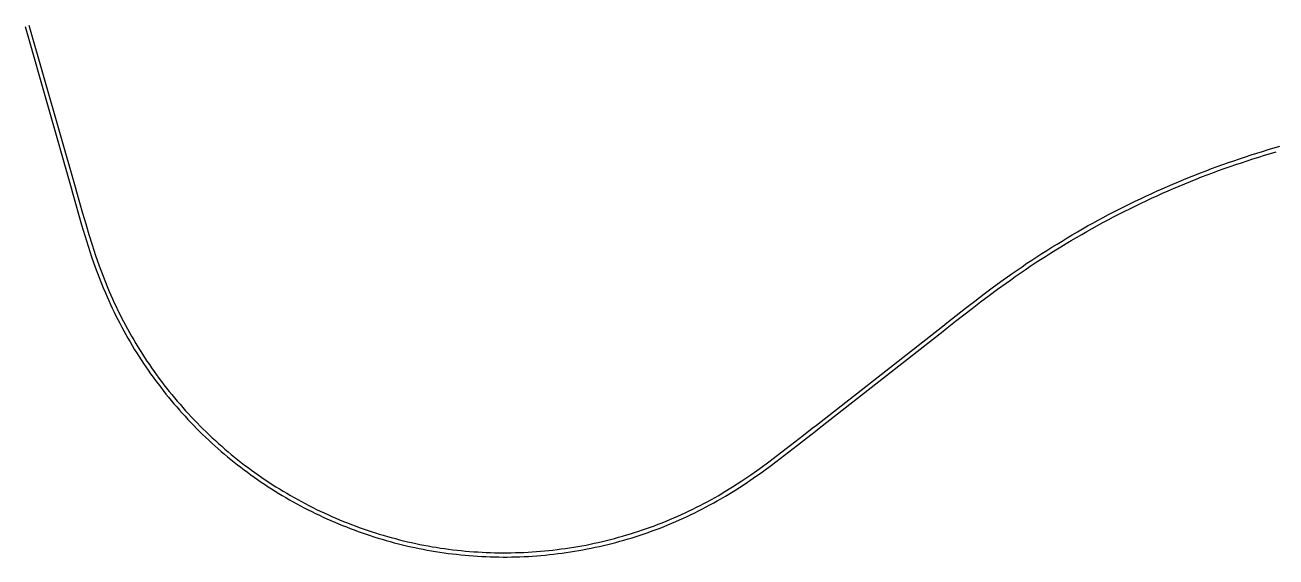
# Model space of a CAD drawing. Extents: x 3432728 to 3435127, y 5663944 to 5666145.
# Drawn here: x 3432728 to 3433927, y 5665635 to 5666145 of the extents above; entities that cross this region are included whole.
import ezdxf

# ---------------------------------------------------------------- set-up
doc = ezdxf.new("R2010")
doc.units = 0

msp = doc.modelspace()

# ---------------------------------------------------------------- linework, layer by layer
for points in [[(3432727.9, 5666143.3, 0), (3432772, 5665988.6, 0)], [(3432731.6, 5666144.7, 0), (3432775.9, 5665989.5, 0)], [(3433672.7, 5665900.2, 0), (3433677.4, 5665903.6, 0), (3433682.2, 5665906.9, 0), (3433687, 5665910.1, 0), (3433691.8, 5665913.4, 0), (3433696.6, 5665916.6, 0), (3433701.5, 5665919.8, 0), (3433706.4, 5665922.9, 0), (3433711.2, 5665926, 0), (3433716.2, 5665929.1, 0), (3433721.1, 5665932.1, 0), (3433726.1, 5665935.2, 0), (3433731, 5665938.1, 0), (3433736, 5665941.1, 0), (3433741.1, 5665944, 0), (3433746.1, 5665946.8, 0), (3433751.2, 5665949.7, 0), (3433756.2, 5665952.5, 0), (3433761.3, 5665955.3, 0), (3433766.5, 5665958, 0), (3433771.6, 5665960.7, 0), (3433776.8, 5665963.3, 0), (3433781.9, 5665966, 0), (3433787.1, 5665968.6, 0), (3433792.3, 5665971.1, 0), (3433797.5, 5665973.6, 0), (3433802.8, 5665976.1, 0), (3433808, 5665978.6, 0), (3433813.3, 5665981, 0), (3433818.6, 5665983.4, 0), (3433823.9, 5665985.7, 0), (3433829.2, 5665988, 0), (3433834.6, 5665990.3, 0), (3433839.9, 5665992.5, 0), (3433845.3, 5665994.7, 0), (3433850.7, 5665996.8, 0), (3433856.1, 5665999, 0), (3433861.5, 5666001, 0), (3433866.9, 5666003.1, 0), (3433872.4, 5666005.1, 0), (3433877.8, 5666007.1, 0), (3433883.3, 5666009, 0), (3433888.8, 5666010.9, 0), (3433894.3, 5666012.7, 0), (3433899.8, 5666014.6, 0), (3433905.3, 5666016.3, 0), (3433910.9, 5666018.1, 0), (3433916.4, 5666019.8, 0), (3433922, 5666021.5, 0), (3433927.5, 5666023.1, 0)], [(3433892.5, 5666016.5, 0), (3433898, 5666018.3, 0), (3433903.5, 5666020.1, 0), (3433909, 5666021.8, 0), (3433914.5, 5666023.5, 0), (3433920, 5666025.2, 0), (3433925.6, 5666026.8, 0), (3433931.1, 5666028.4, 0)], [(3433669.9, 5665903.2, 0), (3433674.5, 5665906.5, 0), (3433679.2, 5665909.8, 0), (3433683.9, 5665913, 0), (3433688.6, 5665916.2, 0), (3433693.3, 5665919.3, 0), (3433698.1, 5665922.5, 0), (3433702.9, 5665925.6, 0), (3433707.7, 5665928.6, 0), (3433712.5, 5665931.7, 0), (3433717.4, 5665934.7, 0), (3433722.2, 5665937.6, 0), (3433727.1, 5665940.6, 0), (3433732, 5665943.5, 0), (3433736.9, 5665946.4, 0), (3433741.9, 5665949.2, 0), (3433746.8, 5665952, 0), (3433751.8, 5665954.8, 0), (3433756.8, 5665957.5, 0), (3433761.8, 5665960.2, 0), (3433766.9, 5665962.9, 0), (3433771.9, 5665965.5, 0), (3433777, 5665968.1, 0), (3433782.1, 5665970.7, 0), (3433787.2, 5665973.2, 0), (3433792.3, 5665975.7, 0), (3433797.4, 5665978.2, 0), (3433802.6, 5665980.6, 0), (3433807.7, 5665983, 0), (3433812.9, 5665985.4, 0), (3433818.1, 5665987.7, 0), (3433823.4, 5665990, 0), (3433828.6, 5665992.2, 0), (3433833.8, 5665994.4, 0), (3433839.1, 5665996.6, 0), (3433844.4, 5665998.8, 0), (3433849.7, 5666000.9, 0), (3433855, 5666003, 0), (3433860.3, 5666005, 0), (3433865.6, 5666007, 0), (3433871, 5666009, 0), (3433876.3, 5666010.9, 0), (3433881.7, 5666012.8, 0), (3433887.1, 5666014.6, 0), (3433892.5, 5666016.5, 0)], [(3432772, 5665988.6, 0), (3432773.3, 5665983.8, 0), (3432776.3, 5665973.6, 0), (3432779.2, 5665963.3, 0), (3432782.2, 5665953.1, 0), (3432785.3, 5665942.9, 0), (3432788.4, 5665932.7, 0), (3432791.7, 5665922.5, 0), (3432795.2, 5665912.5, 0), (3432799, 5665902.5, 0), (3432802.9, 5665892.6, 0), (3432804.9, 5665888, 0)], [(3432775.9, 5665989.5, 0), (3432777.3, 5665984.7, 0), (3432780.2, 5665974.5, 0), (3432783.1, 5665964.3, 0), (3432786.1, 5665954.1, 0), (3432789.1, 5665943.9, 0), (3432792.3, 5665933.8, 0), (3432795.6, 5665923.7, 0), (3432799.1, 5665913.7, 0), (3432802.8, 5665903.8, 0), (3432806.7, 5665893.9, 0), (3432808.6, 5665889.3, 0)], [(3433607.8, 5665856, 0), (3433611.7, 5665859.1, 0), (3433620.6, 5665866.1, 0), (3433629.6, 5665873.1, 0), (3433638.5, 5665880, 0), (3433647.6, 5665886.8, 0), (3433656.6, 5665893.6, 0), (3433665.8, 5665900.3, 0), (3433669.9, 5665903.2, 0)], [(3433608.2, 5665851.3, 0), (3433612.1, 5665854.3, 0), (3433620.1, 5665860.6, 0), (3433628.1, 5665866.8, 0), (3433636.1, 5665873, 0), (3433644.2, 5665879.2, 0), (3433652.3, 5665885.3, 0), (3433660.4, 5665891.3, 0), (3433668.6, 5665897.3, 0), (3433672.7, 5665900.2, 0)], [(3432804.9, 5665888, 0), (3432806.5, 5665884.2, 0), (3432808.1, 5665880.5, 0), (3432809.8, 5665876.8, 0), (3432811.5, 5665873.2, 0), (3432813.3, 5665869.5, 0), (3432815.1, 5665865.9, 0), (3432816.9, 5665862.3, 0), (3432818.7, 5665858.7, 0), (3432820.6, 5665855.1, 0), (3432822.6, 5665851.5, 0), (3432824.5, 5665848, 0), (3432826.5, 5665844.5, 0), (3432828.6, 5665841, 0), (3432830.6, 5665837.5, 0), (3432832.7, 5665834, 0), (3432834.8, 5665830.6, 0), (3432837, 5665827.1, 0), (3432839.2, 5665823.7, 0), (3432841.4, 5665820.3, 0), (3432843.7, 5665817, 0), (3432846, 5665813.6, 0), (3432848.3, 5665810.3, 0), (3432850.7, 5665807, 0), (3432853.1, 5665803.8, 0), (3432855.5, 5665800.5, 0), (3432858, 5665797.3, 0), (3432860.4, 5665794.1, 0), (3432863, 5665790.9, 0)], [(3432808.6, 5665889.3, 0), (3432810.2, 5665885.6, 0), (3432811.9, 5665882, 0), (3432813.5, 5665878.3, 0), (3432815.2, 5665874.7, 0), (3432817, 5665871.1, 0), (3432818.7, 5665867.5, 0), (3432820.5, 5665863.9, 0), (3432822.4, 5665860.4, 0), (3432824.2, 5665856.8, 0), (3432826.1, 5665853.3, 0), (3432828.1, 5665849.8, 0), (3432830.1, 5665846.3, 0), (3432832.1, 5665842.9, 0), (3432834.1, 5665839.4, 0), (3432836.2, 5665836, 0), (3432838.3, 5665832.6, 0), (3432840.4, 5665829.2, 0), (3432842.6, 5665825.8, 0), (3432844.8, 5665822.5, 0), (3432847.1, 5665819.2, 0), (3432849.3, 5665815.9, 0), (3432851.6, 5665812.6, 0), (3432854, 5665809.3, 0), (3432856.3, 5665806.1, 0), (3432858.7, 5665802.9, 0), (3432861.1, 5665799.7, 0), (3432863.6, 5665796.6, 0), (3432866.1, 5665793.4, 0)], [(3433486.7, 5665761, 0), (3433607.8, 5665856, 0)], [(3433489.4, 5665758.1, 0), (3433608.2, 5665851.3, 0)], [(3432863, 5665790.9, 0), (3432865.5, 5665787.8, 0), (3432868, 5665784.7, 0), (3432870.6, 5665781.6, 0), (3432873.3, 5665778.5, 0), (3432875.9, 5665775.5, 0), (3432878.6, 5665772.5, 0), (3432881.3, 5665769.5, 0), (3432884, 5665766.6, 0), (3432886.8, 5665763.7, 0), (3432889.6, 5665760.8, 0), (3432892.4, 5665757.9, 0), (3432895.3, 5665755, 0), (3432898.1, 5665752.2, 0), (3432901, 5665749.4, 0), (3432904, 5665746.7, 0), (3432906.9, 5665743.9, 0), (3432909.9, 5665741.2, 0), (3432912.9, 5665738.6, 0), (3432915.9, 5665735.9, 0), (3432919, 5665733.3, 0), (3432922.1, 5665730.7, 0), (3432925.2, 5665728.1, 0), (3432928.3, 5665725.6, 0), (3432931.5, 5665723.1, 0), (3432934.7, 5665720.7, 0), (3432937.9, 5665718.2, 0), (3432941.1, 5665715.8, 0), (3432944.4, 5665713.4, 0), (3432947.6, 5665711.1, 0), (3432950.9, 5665708.8, 0), (3432954.3, 5665706.5, 0), (3432957.6, 5665704.3, 0), (3432961, 5665702, 0), (3432964.3, 5665699.9, 0), (3432967.8, 5665697.7, 0), (3432971.2, 5665695.6, 0), (3432974.6, 5665693.5, 0), (3432978.1, 5665691.5, 0), (3432981.6, 5665689.5, 0), (3432985.1, 5665687.5, 0), (3432988.6, 5665685.5, 0), (3432992.1, 5665683.6, 0), (3432995.7, 5665681.7, 0), (3432999.3, 5665679.9, 0), (3433002.9, 5665678.1, 0), (3433006.5, 5665676.3, 0), (3433010.1, 5665674.6, 0), (3433013.8, 5665672.9, 0), (3433017.4, 5665671.2, 0), (3433021.1, 5665669.6, 0), (3433024.8, 5665668, 0), (3433028.5, 5665666.4, 0), (3433032.2, 5665664.9, 0), (3433036, 5665663.4, 0), (3433039.7, 5665661.9, 0), (3433043.5, 5665660.5, 0), (3433047.3, 5665659.1, 0), (3433051.1, 5665657.8, 0), (3433054.9, 5665656.5, 0), (3433058.7, 5665655.2, 0), (3433062.5, 5665654, 0)], [(3432866.1, 5665793.4, 0), (3432868.6, 5665790.3, 0), (3432871.2, 5665787.1, 0), (3432873.8, 5665784, 0), (3432876.5, 5665781, 0), (3432879.1, 5665777.9, 0), (3432881.8, 5665774.9, 0), (3432884.6, 5665771.9, 0), (3432887.3, 5665768.9, 0), (3432890.1, 5665766, 0), (3432892.9, 5665763.1, 0), (3432895.8, 5665760.2, 0), (3432898.6, 5665757.3, 0), (3432901.5, 5665754.5, 0), (3432904.5, 5665751.7, 0), (3432907.4, 5665748.9, 0), (3432910.4, 5665746.2, 0), (3432913.4, 5665743.4, 0), (3432916.5, 5665740.8, 0), (3432919.5, 5665738.1, 0), (3432922.6, 5665735.5, 0), (3432925.7, 5665732.9, 0), (3432928.9, 5665730.3, 0), (3432932, 5665727.8, 0), (3432935.2, 5665725.3, 0), (3432938.4, 5665722.8, 0), (3432941.7, 5665720.4, 0), (3432944.9, 5665718, 0), (3432948.2, 5665715.6, 0), (3432951.5, 5665713.3, 0), (3432954.9, 5665710.9, 0), (3432958.2, 5665708.7, 0), (3432961.6, 5665706.4, 0), (3432965, 5665704.2, 0), (3432968.4, 5665702, 0), (3432971.8, 5665699.9, 0), (3432975.3, 5665697.8, 0), (3432978.8, 5665695.7, 0), (3432982.3, 5665693.7, 0), (3432985.8, 5665691.7, 0), (3432989.4, 5665689.7, 0), (3432992.9, 5665687.7, 0), (3432996.5, 5665685.8, 0), (3433000.1, 5665684, 0), (3433003.7, 5665682.1, 0), (3433007.3, 5665680.3, 0), (3433011, 5665678.6, 0), (3433014.7, 5665676.9, 0), (3433018.4, 5665675.2, 0), (3433022.1, 5665673.5, 0), (3433025.8, 5665671.9, 0), (3433029.5, 5665670.3, 0), (3433033.3, 5665668.8, 0), (3433037, 5665667.3, 0), (3433040.8, 5665665.8, 0), (3433044.6, 5665664.4, 0), (3433048.4, 5665663, 0), (3433052.2, 5665661.6, 0), (3433056, 5665660.3, 0), (3433059.9, 5665659, 0), (3433063.8, 5665657.8, 0)], [(3433393, 5665693.7, 0), (3433397.3, 5665696.3, 0), (3433406.3, 5665701.8, 0), (3433415.1, 5665707.5, 0), (3433423.9, 5665713.4, 0), (3433432.5, 5665719.5, 0), (3433441, 5665725.7, 0), (3433449.4, 5665732.1, 0), (3433457.8, 5665738.5, 0), (3433466.1, 5665744.9, 0), (3433474.4, 5665751.4, 0), (3433482.7, 5665758, 0), (3433486.7, 5665761, 0)], [(3433395.2, 5665690.4, 0), (3433399.5, 5665693, 0), (3433408.6, 5665698.5, 0), (3433417.5, 5665704.2, 0), (3433426.2, 5665710.2, 0), (3433434.9, 5665716.3, 0), (3433443.5, 5665722.6, 0), (3433451.9, 5665729, 0), (3433460.4, 5665735.4, 0), (3433468.7, 5665741.9, 0), (3433477.1, 5665748.4, 0), (3433485.4, 5665755, 0), (3433489.4, 5665758.1, 0)], [(3433062.5, 5665654, 0), (3433066.4, 5665652.8, 0), (3433070.3, 5665651.6, 0), (3433074.2, 5665650.5, 0), (3433078.1, 5665649.4, 0), (3433082, 5665648.3, 0), (3433085.9, 5665647.3, 0), (3433089.9, 5665646.3, 0), (3433093.8, 5665645.4, 0), (3433097.8, 5665644.5, 0), (3433101.7, 5665643.6, 0), (3433105.7, 5665642.8, 0), (3433109.7, 5665642, 0), (3433113.6, 5665641.3, 0), (3433117.6, 5665640.6, 0), (3433121.6, 5665639.9, 0), (3433125.6, 5665639.3, 0), (3433129.7, 5665638.7, 0), (3433133.7, 5665638.1, 0), (3433137.7, 5665637.6, 0), (3433141.7, 5665637.2, 0), (3433145.7, 5665636.7, 0), (3433149.8, 5665636.4, 0), (3433153.8, 5665636, 0), (3433157.9, 5665635.7, 0), (3433161.9, 5665635.4, 0), (3433165.9, 5665635.2, 0), (3433170, 5665635, 0), (3433174, 5665634.8, 0), (3433178.1, 5665634.7, 0), (3433182.2, 5665634.7, 0), (3433186.2, 5665634.6, 0), (3433190.3, 5665634.6, 0), (3433194.3, 5665634.7, 0), (3433198.4, 5665634.8, 0), (3433202.4, 5665634.9, 0), (3433206.5, 5665635, 0), (3433210.5, 5665635.2, 0), (3433214.6, 5665635.5, 0), (3433218.6, 5665635.8, 0), (3433222.6, 5665636.1, 0), (3433226.7, 5665636.5, 0), (3433230.7, 5665636.9, 0), (3433234.7, 5665637.3, 0), (3433238.8, 5665637.8, 0), (3433242.8, 5665638.3, 0), (3433246.8, 5665638.9, 0), (3433250.8, 5665639.5, 0), (3433254.8, 5665640.1, 0), (3433258.8, 5665640.8, 0), (3433262.8, 5665641.5, 0), (3433266.8, 5665642.3, 0), (3433270.8, 5665643, 0), (3433274.7, 5665643.9, 0), (3433278.7, 5665644.8, 0), (3433282.6, 5665645.7, 0), (3433286.6, 5665646.6, 0), (3433290.5, 5665647.6, 0), (3433294.4, 5665648.6, 0), (3433298.3, 5665649.7, 0), (3433302.2, 5665650.8, 0), (3433306.1, 5665651.9, 0), (3433310, 5665653.1, 0), (3433313.9, 5665654.3, 0), (3433317.7, 5665655.6, 0), (3433321.6, 5665656.9, 0), (3433325.4, 5665658.2, 0), (3433329.2, 5665659.6, 0), (3433333, 5665661, 0), (3433336.8, 5665662.4, 0), (3433340.6, 5665663.9, 0), (3433344.3, 5665665.4, 0), (3433348.1, 5665667, 0), (3433351.8, 5665668.6, 0), (3433355.5, 5665670.2, 0), (3433359.2, 5665671.8, 0), (3433362.9, 5665673.5, 0), (3433366.6, 5665675.3, 0), (3433370.2, 5665677, 0), (3433373.8, 5665678.9, 0), (3433377.4, 5665680.7, 0), (3433381, 5665682.6, 0), (3433384.6, 5665684.5, 0), (3433388.2, 5665686.4, 0), (3433391.7, 5665688.4, 0), (3433395.2, 5665690.4, 0)], [(3433063.8, 5665657.8, 0), (3433067.6, 5665656.6, 0), (3433071.4, 5665655.4, 0), (3433075.3, 5665654.3, 0), (3433079.1, 5665653.2, 0), (3433083, 5665652.2, 0), (3433086.9, 5665651.2, 0), (3433090.8, 5665650.2, 0), (3433094.7, 5665649.3, 0), (3433098.6, 5665648.4, 0), (3433102.5, 5665647.5, 0), (3433106.4, 5665646.7, 0), (3433110.4, 5665646, 0), (3433114.3, 5665645.2, 0), (3433118.3, 5665644.5, 0), (3433122.2, 5665643.9, 0), (3433126.2, 5665643.2, 0), (3433130.2, 5665642.7, 0), (3433134.1, 5665642.1, 0), (3433138.1, 5665641.6, 0), (3433142.1, 5665641.2, 0), (3433146.1, 5665640.7, 0), (3433150.1, 5665640.3, 0), (3433154.1, 5665640, 0), (3433158.1, 5665639.7, 0), (3433162.1, 5665639.4, 0), (3433166.1, 5665639.2, 0), (3433170.1, 5665639, 0), (3433174.1, 5665638.8, 0), (3433178.1, 5665638.7, 0), (3433182.1, 5665638.7, 0), (3433186.1, 5665638.6, 0), (3433190.1, 5665638.6, 0), (3433194.1, 5665638.7, 0), (3433198.1, 5665638.8, 0), (3433202.2, 5665638.9, 0), (3433206.2, 5665639, 0), (3433210.2, 5665639.2, 0), (3433214.2, 5665639.5, 0), (3433218.2, 5665639.8, 0), (3433222.2, 5665640.1, 0), (3433226.2, 5665640.4, 0), (3433230.2, 5665640.8, 0), (3433234.1, 5665641.3, 0), (3433238.1, 5665641.7, 0), (3433242.1, 5665642.3, 0), (3433246.1, 5665642.8, 0), (3433250, 5665643.4, 0), (3433254, 5665644, 0), (3433258, 5665644.7, 0), (3433261.9, 5665645.4, 0), (3433265.8, 5665646.1, 0), (3433269.8, 5665646.9, 0), (3433273.7, 5665647.8, 0), (3433277.6, 5665648.6, 0), (3433281.5, 5665649.5, 0), (3433285.4, 5665650.5, 0), (3433289.3, 5665651.4, 0), (3433293.2, 5665652.4, 0), (3433297.1, 5665653.5, 0), (3433300.9, 5665654.6, 0), (3433304.8, 5665655.7, 0), (3433308.6, 5665656.9, 0), (3433312.4, 5665658.1, 0), (3433316.3, 5665659.3, 0), (3433320.1, 5665660.6, 0), (3433323.9, 5665661.9, 0), (3433327.6, 5665663.3, 0), (3433331.4, 5665664.6, 0), (3433335.1, 5665666.1, 0), (3433338.9, 5665667.5, 0), (3433342.6, 5665669, 0), (3433346.3, 5665670.6, 0), (3433350, 5665672.1, 0), (3433353.7, 5665673.7, 0), (3433357.3, 5665675.4, 0), (3433361, 5665677.1, 0), (3433364.6, 5665678.8, 0), (3433368.2, 5665680.5, 0), (3433371.8, 5665682.3, 0), (3433375.4, 5665684.1, 0), (3433378.9, 5665686, 0), (3433382.5, 5665687.9, 0), (3433386, 5665689.8, 0), (3433389.5, 5665691.7, 0), (3433393, 5665693.7, 0)]]:
    msp.add_polyline3d(points)

doc.saveas('drawing.dxf')
